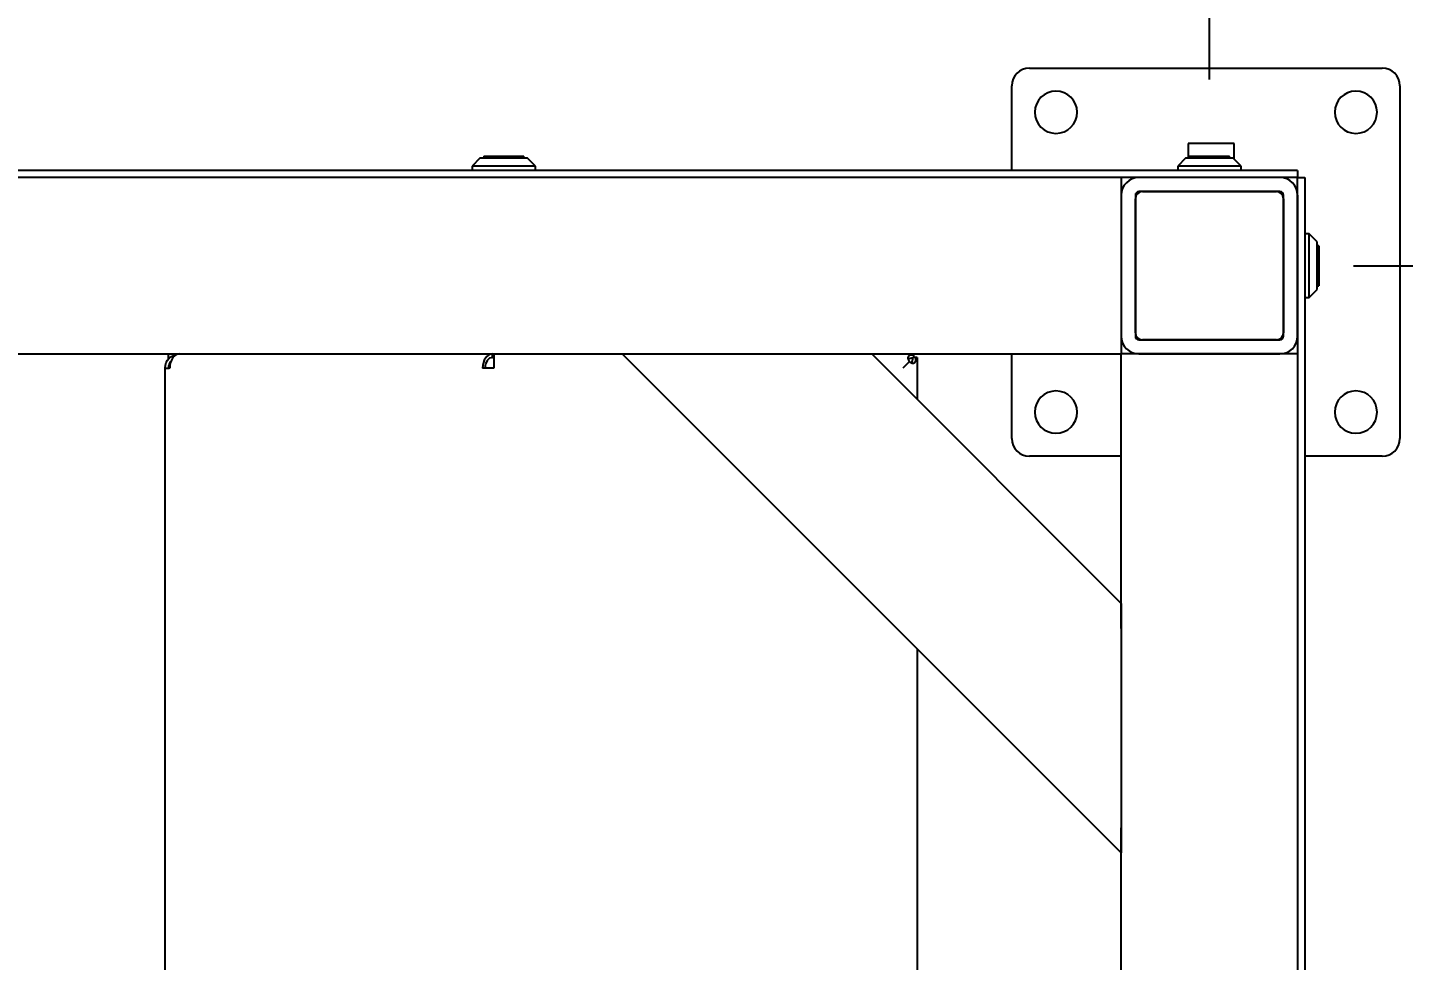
# Model space of a CAD drawing. Header units: millimetres. Extents: x 10462777 to 22643323, y 453826 to 1389191.
# Drawn here: x 11269581.1 to 11269958.8, y 578925.9 to 579182 of the extents above; entities that cross this region are included whole.
import ezdxf

# ---------------------------------------------------------------- set-up
doc = ezdxf.new("R2010")
doc.units = ezdxf.units.MM
doc.header["$LTSCALE"] = 200
doc.header["$MEASUREMENT"] = 0
doc.header["$PDMODE"] = 35
doc.header["$PDSIZE"] = -5
doc.linetypes.add('CENTER', pattern=[2, 1.25, -0.25, 0.25, -0.25])
doc.linetypes.add('HIDDEN_KS1', pattern=[0.26, 0.18, -0.08])
doc.layers.get('DEFPOINTS').update_dxf_attribs({"linetype": 'CONTINUOUS'})
doc.layers.add('1', color=1, linetype='CENTER')
doc.layers.add('3', color=3, linetype='HIDDEN_KS1')
doc.layers.add('LAYOUT', color=8, linetype='CONTINUOUS', lineweight=25)
doc.styles.add('iso-1', font='isocp.shx')
doc.styles.get("Standard").update_dxf_attribs({"font": 'SYMBOL'})
doc.dimstyles.get("Standard").update_dxf_attribs({"dimtxt": 1, "dimasz": 0.18, "dimexe": 0.18, "dimexo": 0.0625, "dimgap": 0.5, "dimtad": 1, "dimzin": 0, "dimdsep": 46, "dimtxsty": 'Standard', "dimcen": 0.09, "dimadec": 0, "dimazin": 0, "dimtfac": 1, "dimtofl": 0, "dimtmove": 2, "dimatfit": 3, "dimfxl": 1, "dimtolj": 1, "dimtzin": 0, "dimarcsym": 0})

# ---------------------------------------------------------------- blocks, each defined once
blk = doc.blocks.new('*D419')
at = {"layer": '1', "color": 152, "linetype": 'Continuous', "lineweight": -2, "transparency": 16777216}
for p, q in [((11269960.52, 579116.6), (11270559.52, 579116.6)), ((11269960.52, 578864.82), (11270559.52, 578864.82))]:
    blk.add_line(p, q, dxfattribs=at)
at = {"layer": '1', "color": 27, "linetype": 'Continuous', "lineweight": -2, "transparency": 16777216}
blk.add_line((11270528.78, 579085.86), (11270528.78, 578895.57), dxfattribs=at)
at = {"layer": '1', "color": 27, "linetype": 'Continuous', "transparency": 16777216}
for points in [[(11270523.65, 579085.86), (11270533.9, 579085.86), (11270528.78, 579116.6)], [(11270523.65, 578895.57), (11270533.9, 578895.57), (11270528.78, 578864.82)]]:
    blk.add_solid(points, dxfattribs=at)
at = {"layer": 'DEFPOINTS', "color": 0, "linetype": 'Continuous', "transparency": 16777216}
for p in [(11269945.14, 579116.6), (11269945.14, 578864.82), (11270528.78, 578864.82)]:
    blk.add_point(p, dxfattribs=at)
at = {"layer": '1', "color": 23, "linetype": 'Continuous', "lineweight": -3, "transparency": 16777216, "insert": (11270494.88, 578990.71), "char_height": 33.894, "attachment_point": 5, "rotation": 90, "style": 'iso-1'}
blk.add_mtext('\\A1;\\C23;260', dxfattribs=at)
blk = doc.blocks.new('*D423')
at = {"layer": '1', "color": 152, "linetype": 'Continuous', "lineweight": -2, "transparency": 16777216}
for p, q in [((11269518.2, 579167.69), (11269518.2, 579404.5)), ((11269542.41, 578529.99), (11269542.41, 579404.5))]:
    blk.add_line(p, q, dxfattribs=at)
at = {"layer": '1', "color": 27, "linetype": 'Continuous', "lineweight": -2, "transparency": 16777216}
for p, q in [((11269487.45, 579373.75), (11269383.27, 579373.75)), ((11269542.41, 579373.75), (11269518.2, 579373.75)), ((11269573.16, 579373.75), (11269603.9, 579373.75))]:
    blk.add_line(p, q, dxfattribs=at)
at = {"layer": '1', "color": 27, "linetype": 'Continuous', "transparency": 16777216}
for points in [[(11269487.45, 579378.88), (11269487.45, 579368.63), (11269518.2, 579373.75)], [(11269573.16, 579378.88), (11269573.16, 579368.63), (11269542.41, 579373.75)]]:
    blk.add_solid(points, dxfattribs=at)
at = {"layer": 'DEFPOINTS', "color": 0, "linetype": 'Continuous', "transparency": 16777216}
for p in [(11269542.41, 579373.75), (11269518.2, 579152.31), (11269542.41, 578514.62)]:
    blk.add_point(p, dxfattribs=at)
at = {"layer": '1', "color": 23, "linetype": 'Continuous', "lineweight": -3, "transparency": 16777216, "insert": (11269419.99, 579407.65), "char_height": 33.894, "attachment_point": 5, "style": 'iso-1'}
blk.add_mtext('\\A1;\\C23;25', dxfattribs=at)
blk = doc.blocks.new('*D424')
at = {"layer": '1', "color": 152, "linetype": 'Continuous', "lineweight": -2, "transparency": 16777216}
for p, q in [((11269542.41, 578529.99), (11269542.41, 579563.75)), ((11269905.56, 579167.69), (11269905.56, 579563.75))]:
    blk.add_line(p, q, dxfattribs=at)
at = {"layer": '1', "color": 27, "linetype": 'Continuous', "lineweight": -2, "transparency": 16777216}
blk.add_line((11269874.81, 579533.01), (11269573.16, 579533.01), dxfattribs=at)
at = {"layer": '1', "color": 27, "linetype": 'Continuous', "transparency": 16777216}
for points in [[(11269573.16, 579538.13), (11269573.16, 579527.88), (11269542.41, 579533.01)], [(11269874.81, 579538.13), (11269874.81, 579527.88), (11269905.56, 579533.01)]]:
    blk.add_solid(points, dxfattribs=at)
at = {"layer": 'DEFPOINTS', "color": 0, "linetype": 'Continuous', "transparency": 16777216}
for p in [(11269542.41, 579533.01), (11269905.56, 579152.31), (11269542.41, 578514.62)]:
    blk.add_point(p, dxfattribs=at)
at = {"layer": '1', "color": 23, "linetype": 'Continuous', "lineweight": -3, "transparency": 16777216, "insert": (11269723.99, 579566.9), "char_height": 33.894, "attachment_point": 5, "style": 'iso-1'}
blk.add_mtext('\\A1;\\C23;375', dxfattribs=at)
blk = doc.blocks.new('r710ic')
at = {"layer": 'LAYOUT', "color": 3}
blk.add_circle((272041.37, 104232.63), 2050.12, dxfattribs=at)

msp = doc.modelspace()

# ---------------------------------------------------------------- linework, layer by layer
at = {"layer": '1', "color": 152, "linetype": 'Continuous'}
msp.add_line((11269945.14499, 579116.60457), (11271374.93976, 579116.60457), dxfattribs=at)
at = {"layer": '3', "color": 252, "linetype": 'Continuous'}
for p, q in [((11269856.17317, 579170.83501), (11269953.01325, 579170.83501)), ((11269851.33117, 579142.75139), (11269851.33117, 579165.99301)), ((11269957.85525, 579165.99301), (11269957.85525, 579069.15293)), ((11269924.92963, 579142.75139), (11269498.8333, 579142.75139)), ((11269924.92963, 579140.81459), (11269498.8333, 579140.81459)), ((11269881.35159, 579140.81459), (11269881.35159, 579135.97259)), ((11269924.92963, 579140.81459), (11269886.1936, 579140.81459)), ((11269929.77163, 579142.75139), (11269924.92963, 579142.75139)), ((11269929.77163, 579140.81459), (11269924.92963, 579140.81459)), ((11269929.77163, 579142.75139), (11269929.77163, 579140.81459)), ((11269929.77163, 579140.81459), (11269931.70843, 579140.81459)), ((11269929.77163, 579135.97259), (11269929.77163, 579140.81459)), ((11269931.70843, 579140.81459), (11269931.70843, 579135.97259)), ((11269924.92963, 579136.94099), (11269886.1936, 579136.94099)), ((11269887.162, 579136.94099), (11269923.96122, 579136.94099)), ((11269881.35159, 579135.97259), (11269881.35159, 579097.23656)), ((11269881.35159, 579135.97259), (11269881.35159, 579097.23656)), ((11269885.2252, 579135.97259), (11269885.2252, 579097.23656)), ((11269885.2252, 579098.20496), (11269885.2252, 579135.00418)), ((11269925.89803, 579097.23656), (11269925.89803, 579135.97259)), ((11269925.89803, 579135.00418), (11269925.89803, 579098.20496)), ((11269929.77163, 579097.23656), (11269929.77163, 579135.97259)), ((11269929.77163, 579135.97259), (11269929.77163, 578845.45236)), ((11269931.70843, 579135.97259), (11269931.70843, 578845.45236)), ((11269881.35159, 579097.23656), (11269881.35159, 579092.39455)), ((11269886.1936, 579096.26815), (11269924.92963, 579096.26815)), ((11269923.96122, 579096.26815), (11269887.162, 579096.26815)), ((11269542.41133, 579092.39455), (11269744.39854, 579092.39455)), ((11269619.88339, 579091.08305), (11269619.88339, 579092.39455)), ((11269622.78859, 579092.39006), (11269622.78859, 579092.39455)), ((11269708.78953, 579091.42615), (11269708.78953, 579092.39455)), ((11269708.78953, 579091.42615), (11269709.10766, 579091.42615)), ((11269709.10745, 579092.39455), (11269709.10745, 579088.52095)), ((11269812.87507, 579092.39455), (11269881.35159, 579092.39455)), ((11269824.3452, 579092.39455), (11269824.3452, 579092.05155)), ((11269825.31554, 579091.42421), (11269824.97253, 579091.42421)), ((11269825.31554, 579091.42421), (11269825.31554, 579079.95112)), ((11269851.33117, 579069.15293), (11269851.33117, 579092.39455)), ((11269881.35159, 579017.07037), (11269881.35159, 579092.39455)), ((11269886.1936, 579092.39455), (11269881.35159, 579092.39455)), ((11269886.1936, 579092.39455), (11269924.92963, 579092.39455)), ((11269924.92963, 579092.39455), (11269886.1936, 579092.39455)), ((11269929.77163, 579092.39455), (11269924.92963, 579092.39455)), ((11269618.91499, 578852.23117), (11269618.91499, 579088.52095)), ((11269618.91499, 579088.52095), (11269620.04954, 579088.52095)), ((11269620.18123, 579088.52095), (11269620.04954, 579088.52095)), ((11269706.18217, 579088.52095), (11269706.05048, 579088.52095)), ((11269708.92122, 579088.52095), (11269706.18217, 579088.52095)), ((11269709.10745, 579088.52095), (11269708.92122, 579088.52095)), ((11269823.24618, 579090.32639), (11269821.44194, 579088.52095)), ((11269823.24738, 579090.32519), (11269821.44194, 579088.52095)), ((11269881.35311, 579064.31093), (11269856.17317, 579064.31093)), ((11269953.01325, 579064.31093), (11269931.70843, 579064.31093)), ((11269825.31554, 579011.47569), (11269825.31554, 578895.80661)), ((11269881.35159, 578889.0304), (11269881.35159, 578962.29233))]:
    msp.add_line(p, q, dxfattribs=at)
at = {"layer": '3', "color": 60, "linetype": 'Continuous'}
for p, q in [((11269899.75121, 579150.11124), (11269899.75121, 579146.14079)), ((11269910.21544, 579150.11124), (11269899.75121, 579150.11124)), ((11269912.34042, 579150.11124), (11269910.21544, 579150.11124)), ((11269912.34042, 579145.89869), (11269912.34042, 579150.11124)), ((11269705.34476, 579146.14079), (11269703.16586, 579143.96189)), ((11269711.88146, 579146.14079), (11269705.34476, 579146.14079)), ((11269706.39063, 579146.64436), (11269706.39063, 579146.14078)), ((11269706.39063, 579146.64436), (11269717.37229, 579146.64436)), ((11269718.41817, 579146.14079), (11269711.88146, 579146.14079)), ((11269717.37229, 579146.14078), (11269717.37229, 579146.64436)), ((11269720.59707, 579143.96189), (11269718.41817, 579146.14079)), ((11269899.02491, 579146.14079), (11269896.846, 579143.96189)), ((11269905.56161, 579146.14079), (11269899.02491, 579146.14079)), ((11269900.07078, 579146.64436), (11269900.07078, 579146.14078)), ((11269900.07078, 579146.64436), (11269911.05244, 579146.64436)), ((11269912.09832, 579146.14079), (11269905.56161, 579146.14079)), ((11269911.05244, 579146.14078), (11269911.05244, 579146.64436)), ((11269914.27722, 579143.96189), (11269912.09832, 579146.14079)), ((11269703.16586, 579143.96189), (11269703.16586, 579142.75139)), ((11269711.88146, 579143.96189), (11269703.16586, 579143.96189)), ((11269720.59707, 579143.96189), (11269711.88146, 579143.96189)), ((11269720.59707, 579142.75139), (11269720.59707, 579143.96189)), ((11269896.846, 579143.96189), (11269896.846, 579142.75139)), ((11269905.56161, 579143.96189), (11269896.846, 579143.96189)), ((11269914.27722, 579143.96189), (11269905.56161, 579143.96189)), ((11269914.27722, 579142.75139), (11269914.27722, 579143.96189)), ((11269932.91893, 579125.32018), (11269931.70843, 579125.32018)), ((11269935.09783, 579123.14128), (11269932.91893, 579125.32018)), ((11269932.91893, 579116.60457), (11269932.91893, 579125.32018)), ((11269935.6014, 579122.0954), (11269935.09782, 579122.0954)), ((11269935.09783, 579116.60457), (11269935.09783, 579123.14128)), ((11269935.6014, 579122.0954), (11269935.6014, 579111.11374)), ((11269932.91893, 579107.88896), (11269932.91893, 579116.60457)), ((11269935.09783, 579110.06787), (11269935.09783, 579116.60457)), ((11269935.09782, 579111.11374), (11269935.6014, 579111.11374)), ((11269931.70843, 579107.88896), (11269932.91893, 579107.88896)), ((11269932.91893, 579107.88896), (11269935.09783, 579110.06787))]:
    msp.add_line(p, q, dxfattribs=at)
at = {"layer": '3', "color": 163, "linetype": 'Continuous'}
for p, q in [((11269881.35159, 578955.44201), (11269744.39905, 579092.39455)), ((11269744.39905, 579092.39455), (11269751.24667, 579092.39455)), ((11269751.24667, 579092.39455), (11269806.02769, 579092.39455)), ((11269806.02769, 579092.39455), (11269812.87532, 579092.39455)), ((11269812.87532, 579092.39455), (11269881.35159, 579023.91828)), ((11269881.35159, 579023.91828), (11269881.35159, 579017.07065)), ((11269881.35159, 579017.07065), (11269881.35159, 578962.28963)), ((11269881.35159, 578962.28963), (11269881.35159, 578955.44201))]:
    msp.add_line(p, q, dxfattribs=at)
at = {"layer": '3', "color": 252, "linetype": 'Continuous', "extrusion": (0, 0, -1)}
for centre in [(-11269863.43618, 579158.73), (-11269945.75024, 579158.73), (-11269863.43618, 579076.41594), (-11269945.75024, 579076.41594)]:
    msp.add_circle(centre, 5.8104, dxfattribs=at)
at = {"layer": '3', "color": 252, "linetype": 'Continuous'}
for centre, radius, start, end in [((11269856.17317, 579165.99301), 4.842, 90, 180), ((11269953.01325, 579165.99301), 4.842, 0, 90), ((11269886.1936, 579135.97259), 4.842, 90, 180), ((11269924.92963, 579135.97259), 4.842, 0, 90), ((11269886.1936, 579135.97259), 0.9684, 90, 180), ((11269887.162, 579135.00418), 1.9368, 90, 180), ((11269923.96122, 579135.00418), 1.9368, 0, 90), ((11269924.92963, 579135.97259), 0.9684, 0, 90), ((11269886.1936, 579097.23656), 4.842, 180, 270), ((11269887.162, 579098.20496), 1.9368, 180, 270), ((11269886.1936, 579097.23656), 0.9684, 180, 270), ((11269923.96122, 579098.20496), 1.9368, 270, 0), ((11269924.92963, 579097.23656), 0.9684, 270, 0), ((11269924.92963, 579097.23656), 4.842, 270, 0), ((11269856.17317, 579069.15293), 4.842, 180, 270), ((11269953.01325, 579069.15293), 4.842, 270, 0)]:
    msp.add_arc(centre, radius, start, end, dxfattribs=at)
at = {"layer": '3', "color": 252, "linetype": 'Continuous', "extrusion": (0, 0, -1)}
for radius, end in [(3.8736, 90), (2.9052, 37.4794612)]:
    msp.add_arc((-11269622.78859, 579088.52095), radius, 0, end, dxfattribs=at)
at = {"layer": '3', "color": 252, "linetype": 'Continuous'}
for centre, major_axis, start_param, end_param in [((11269622.92028, 579088.52095), (0, 3.8736), 0, 1.570796327), ((11269708.78953, 579088.52095), (0, -3.8736), 3.141592654, 4.71238898), ((11269708.78953, 579088.52095), (0, -2.9052), 3.141592654, 4.71238898)]:
    msp.add_ellipse(centre, major_axis=major_axis, ratio=0.707106781, start_param=start_param, end_param=end_param, dxfattribs=at)
for points, knots in [([(11269824.3452, 579092.05155), (11269824.27147, 579092.06433), (11269824.1956, 579092.07321), (11269824.03907, 579092.08313), (11269823.9583, 579092.08399), (11269823.72296, 579092.0741), (11269823.57066, 579092.05122), (11269823.30101, 579091.97716), (11269823.18596, 579091.92746), (11269822.99011, 579091.80075), (11269822.91221, 579091.72532), (11269822.79732, 579091.54955), (11269822.7617, 579091.45191), (11269822.73712, 579091.23386), (11269822.74942, 579091.11961), (11269822.85578, 579090.76244), (11269823.01476, 579090.51692), (11269823.24618, 579090.32639)], [0, 0, 0, 0, 0.0625, 0.0625, 0.125, 0.125, 0.25, 0.25, 0.375, 0.375, 0.5, 0.5, 0.625, 0.625, 0.75, 0.75, 1, 1, 1, 1]), ([(11269823.24738, 579090.32519), (11269823.34233, 579090.20986), (11269823.45332, 579090.11151), (11269823.68325, 579089.95665), (11269823.80454, 579089.89864), (11269824.03998, 579089.82871), (11269824.15752, 579089.81629), (11269824.37208, 579089.84076), (11269824.47232, 579089.87727), (11269824.64658, 579089.99162), (11269824.7229, 579090.07076), (11269824.84802, 579090.26447), (11269824.89857, 579090.38153), (11269824.97181, 579090.64822), (11269824.99494, 579090.80022), (11269825.00834, 579091.11549), (11269824.99813, 579091.27667), (11269824.97253, 579091.42421)], [0, 0, 0, 0, 0.125, 0.125, 0.25, 0.25, 0.375, 0.375, 0.5, 0.5, 0.625, 0.625, 0.75, 0.75, 0.875, 0.875, 1, 1, 1, 1]), ([(11269824.10848, 579091.18927), (11269823.88598, 579091.19919), (11269823.66168, 579091.18483), (11269823.25777, 579091.10649), (11269823.07874, 579091.04215), (11269822.9116, 579090.91677), (11269822.87872, 579090.88642), (11269822.85063, 579090.8534)], [0, 0, 0, 0, 0.43871739, 0.43871739, 0.877434781, 0.877434781, 1, 1, 1, 1]), ([(11269823.77103, 579089.92678), (11269823.80485, 579089.95504), (11269823.83588, 579089.98833), (11269823.96269, 579090.15639), (11269824.02758, 579090.33715), (11269824.08627, 579090.63996), (11269824.09934, 579090.74519), (11269824.11399, 579090.96498), (11269824.11513, 579091.0783), (11269824.11026, 579091.18749)], [0, 0, 0, 0, 0.124460693, 0.124460693, 0.562230347, 0.562230347, 0.781115173, 0.781115173, 1, 1, 1, 1])]:
    msp.add_open_spline(points, degree=3, knots=knots, dxfattribs=at)
for points, degree in [([(11269824.3452, 579091.42615), (11269824.26938, 579091.35028), (11269824.19039, 579091.27123), (11269824.10848, 579091.18927)], 3), ([(11269824.34714, 579091.42421), (11269824.27126, 579091.34839), (11269824.19222, 579091.2694), (11269824.11026, 579091.18749)], 3), ([(11269824.3452, 579092.05155), (11269824.3452, 579091.42615)], 1), ([(11269824.97253, 579091.42421), (11269824.34714, 579091.42421)], 1)]:
    msp.add_open_spline(points, degree=degree, dxfattribs=at)

# ---------------------------------------------------------------- block references
at = {"layer": 'LAYOUT', "color": 2, "rotation": 270}
msp.add_blockref('r710ic', (11164953.374, 851772.39677, 0), dxfattribs=at)

# ---------------------------------------------------------------- dimensions: what is measured, and where the dimension line sits
at = {"layer": '1', "color": 27, "linetype": 'Continuous', "lineweight": -3}
for base, p1, text, picture, middle in [((11269542.41133, 579533.00572), (11269905.56161, 579152.31435), '\\C23;375', '*D424', (11269723.98647, 579533.00572)), ((11269542.41133, 579373.75149), (11269518.20131, 579152.31435), '\\C23;25', '*D423', (11269419.98682, 579373.75149))]:
    dim = msp.add_linear_dim(base=base, p1=p1, p2=(11269542.41133, 578514.61858), text=text, dimstyle='Standard', override={"dimtxt": 33.894026, "dimasz": 30.746724, "dimexe": 30.746724, "dimexo": 15.373362, "dimgap": 16.947013, "dimtad": 1, "dimtih": 0, "dimdec": 2, "dimzin": 8, "dimtxsty": 'iso-1', "dimsah": 1, "dimclrd": 27, "dimclre": 152, "dimclrt": 23, "dimtm": -0.005, "dimtdec": 3, "dimtofl": 1, "dimtmove": 0}, dxfattribs=at)
    dim.commit()
    dim.dimension.update_dxf_attribs({"geometry": picture, "text_midpoint": middle, "dimtype": 160})
dim = msp.add_linear_dim(base=(11270528.77641, 578864.82038), p1=(11269945.14499, 579116.60457), p2=(11269945.14499, 578864.82038), angle=90, text='\\C23;260', dimstyle='Standard', override={"dimtxt": 33.894026, "dimasz": 30.746724, "dimexe": 30.746724, "dimexo": 15.373362, "dimgap": 16.947013, "dimtad": 1, "dimtih": 0, "dimtoh": 0, "dimdec": 2, "dimzin": 8, "dimtxsty": 'iso-1', "dimsah": 1, "dimclrd": 27, "dimclre": 152, "dimclrt": 23, "dimtm": -0.005, "dimtdec": 3, "dimtofl": 1, "dimtmove": 0}, dxfattribs=at)
dim.commit()
dim.dimension.update_dxf_attribs({"geometry": '*D419', "text_midpoint": (11270528.77641, 578990.71247), "dimtype": 160})

doc.saveas('drawing.dxf')
